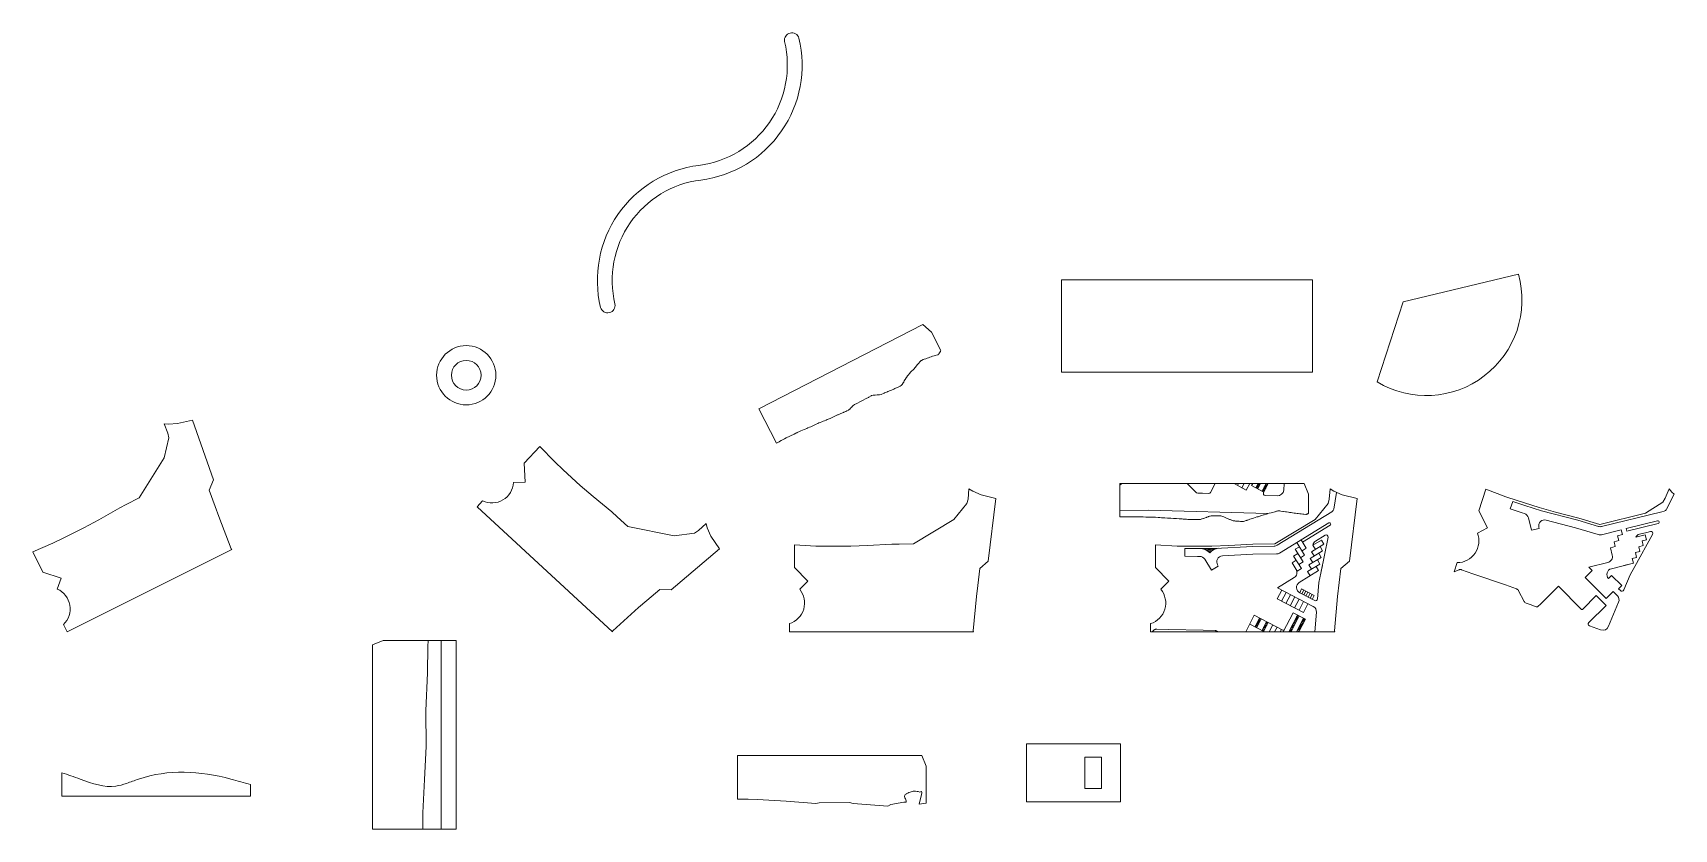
# Model space of a CAD drawing. Header units: millimetres. Extents: x -3797 to 1741, y -1622 to 1066.
import ezdxf

# ---------------------------------------------------------------- set-up
doc = ezdxf.new("R2010")
doc.units = ezdxf.units.MM
doc.header["$MEASUREMENT"] = 0
doc.layers.add('Contexto', color=8, linetype='Continuous', lineweight=9)
doc.layers.add('Parqueo', color=33, linetype='Continuous', lineweight=13)
doc.layers.add('CORTE', color=1, linetype='Continuous', lineweight=5, true_color=0xff0000)
doc.layers.add('MARCADO', color=5, linetype='Continuous', lineweight=5, true_color=0x0000ff)

msp = doc.modelspace()

# ---------------------------------------------------------------- linework, layer by layer
at = {"layer": 'Contexto'}
msp.add_line((553.7, -732.2), (550.2, -749.7), dxfattribs=at)
at = {"layer": 'CORTE', "lineweight": 5}
msp.add_lwpolyline([(-1260.8, 1037.3, -0.446781), (-1550, 619.1, 0.446781), (-1881.6, 139.7, 0.965145), (-1833, 151.3, -0.446781), (-1543.7, 569.5, 0.446781), (-1212.1, 1048.9, 0.933636)], format="xyb", close=True, dxfattribs=at)
for points in [[(-326.1, 233), (521, 233), (521, -79.2), (-326.1, -79.2)], [(-444.4, -1333.6), (-127.5, -1333.6), (-127.5, -1529.7), (-444.4, -1529.7)], [(-248.2, -1378.6), (-191.5, -1378.6), (-191.5, -1484.7), (-248.2, -1484.7)]]:
    msp.add_lwpolyline(points, close=True, dxfattribs=at)
msp.add_lwpolyline([(738.6, -111.6), (826.5, 159), (1215.4, 251.5, -0.678124), (738.6, -111.6, -0.742185)], format="xyb", dxfattribs=at)
at = {"layer": 'CORTE'}
for points in [[(-765, 56.3), (-733, -6.1), (-734.5, -8.2), (-735.1, -8.8), (-736, -10.2), (-736.8, -11.6), (-737.4, -12.6), (-738.7, -14.7), (-738.8, -15), (-739.7, -16.3), (-740.3, -17.3), (-740.4, -17.5), (-741.7, -19.2), (-741.8, -19.3), (-742.4, -19.7), (-742.9, -20), (-743, -20.1), (-744.4, -20.5), (-752.2, -22.5), (-756.2, -23.7), (-761.4, -25.4), (-766, -27), (-770.7, -28.6), (-775.4, -30.2), (-780, -31.8), (-784.5, -33.4), (-789.2, -35.2), (-793, -36.6), (-798.6, -39.2), (-800, -39.8), (-801.2, -41.2), (-803.4, -43.5), (-805, -45.4), (-806.6, -47.2), (-808.6, -49.6), (-809.8, -51), (-810.7, -52.1), (-812.9, -54.7), (-815.5, -57.7), (-816, -58.4), (-816.5, -58.9), (-819.2, -62.1), (-822.3, -65.6), (-822.5, -65.8), (-822.9, -66.1), (-826.1, -69.5), (-828.3, -71.8), (-831.1, -74.4), (-837.2, -80.6), (-837.5, -80.8), (-845.2, -90.2), (-845.7, -90.9), (-846.9, -92.6), (-847.6, -93.5), (-849.6, -96.6), (-851.3, -99.3), (-852.1, -100.6), (-853.8, -103.5), (-854.4, -104.5), (-854.6, -105), (-856.7, -108.5), (-857.8, -110.6), (-858.9, -112.5), (-861.2, -116.2), (-861.3, -116.5), (-861.7, -116.9), (-864.1, -120.4), (-865.7, -122.3), (-867.4, -124.4), (-870.9, -126.1), (-877.3, -129.3), (-881.4, -131.1), (-888.4, -134.2), (-892.1, -135.8), (-900, -139.2), (-902.8, -140.3), (-911.9, -144.1), (-913.6, -144.8), (-923.7, -149), (-924.4, -149.3), (-935, -153.9), (-935, -154), (-940.6, -155.2), (-941.4, -155.3), (-947.3, -155.8), (-948, -155.9), (-954.6, -156.2), (-954.8, -156.2), (-959.3, -156.6), (-961.4, -156.7), (-961.5, -156.7), (-962.3, -156.9), (-967.2, -157.9), (-968.1, -158.3), (-976.4, -163.1), (-977.9, -163.9), (-985.9, -168.3), (-987.6, -169.2), (-995.4, -173.4), (-997.3, -174.4), (-1005.1, -178.5), (-1007, -179.5), (-1014.9, -183.5), (-1016.7, -184.4), (-1024.9, -188.4), (-1026.3, -189.2), (-1029.8, -192), (-1030.3, -192.5), (-1033.6, -195.8), (-1034.3, -196.6), (-1037.3, -199.7), (-1038.4, -200.8), (-1041.1, -203.6), (-1042.4, -204.7), (-1045, -207), (-1051.2, -210), (-1053.7, -211.2), (-1061.1, -214.5), (-1062.4, -215.2), (-1070.7, -218.7), (-1071.3, -219), (-1071.3, -219), (-1080.1, -222.9), (-1081.6, -223.5), (-1088.8, -226.9), (-1091.1, -228), (-1097.9, -231.1), (-1100.4, -232.2), (-1107.2, -235.1), (-1110.2, -236.4), (-1116.6, -239), (-1120.2, -240.5), (-1126, -242.8), (-1130.3, -244.6), (-1135.4, -246.7), (-1140.3, -248.7), (-1144.8, -250.5), (-1148.9, -252.4), (-1154.1, -254.7), (-1158.1, -256.6), (-1163.3, -259), (-1167.4, -260.8), (-1172.6, -263.2), (-1176.6, -265), (-1181.8, -267.3), (-1185.7, -269), (-1191.2, -271.3), (-1194.4, -272.5), (-1200.7, -275.1), (-1206, -277.3), (-1210.2, -279.2), (-1218.3, -283), (-1219.6, -283.6), (-1223.2, -285.3), (-1228.9, -288.1), (-1230.9, -289), (-1238.2, -292.6), (-1243.5, -295), (-1247.6, -297), (-1250.8, -298.6), (-1255.3, -300.8), (-1260.5, -303.6), (-1262.9, -304.8), (-1270, -308.6), (-1270.5, -308.9), (-1272.6, -310), (-1278.1, -312.9), (-1279.5, -313.7), (-1288.2, -318.3), (-1347.7, -202.2), (-794.5, 81.6)], [(-129.2, -455.1), (-129.2, -567.5), (-125.3, -567.6), (-123.5, -567.5), (-116.6, -567.4), (-112.8, -567.4), (-108, -567.2), (-102.2, -567.1), (-99.4, -567), (-91.5, -567), (-90.7, -566.9), (-87.9, -567), (-82.1, -567), (-76, -567.2), (-71.8, -567.3), (-70.3, -567.3), (-61.5, -567.5), (-56.2, -567.6), (-51.1, -567.7), (-42, -567.9), (-40.8, -567.9), (-37.2, -568), (-30.4, -568.2), (-28, -568.2), (-20.1, -568.5), (-14.2, -568.7), (-9.8, -568.9), (-0.8, -569.3), (0.5, -569.4), (5.9, -569.8), (10.8, -570.1), (12.1, -570.2), (21, -570.7), (21.9, -570.8), (31.1, -571.2), (42.7, -572), (51, -572.5), (51.4, -572.5), (54.1, -572.7), (61, -573), (61.9, -573), (70.6, -573.6), (73.2, -573.8), (80.2, -574.3), (84.6, -574.6), (89.8, -575), (95.9, -575.4), (99.4, -575.7), (107.1, -576.1), (109, -576.2), (117.9, -576.6), (118.6, -576.6), (127.1, -576.8), (128.2, -576.8), (128.3, -576.8), (137.8, -576.6), (142.5, -575.8), (142.9, -575.7), (147.6, -574.5), (148, -574.4), (153, -572.8), (153.1, -572.7), (154.1, -572.4), (158.2, -570.9), (158.6, -570.8), (163.3, -569), (164.3, -568.6), (168.4, -567.2), (169.9, -566.6), (173.5, -565.5), (175.3, -565), (178.6, -564.4), (180.1, -564.1), (188, -564.2), (190.9, -564.2), (198.9, -564.1), (201.9, -564.1), (209.7, -563.8), (211.6, -564.2), (214.9, -565), (217.8, -566), (221, -567.3), (224, -568.5), (227.6, -570.1), (230.2, -571.2), (234.2, -573), (236.3, -574), (240.8, -575.9), (242.5, -576.6), (247.1, -578.4), (248.7, -579), (252.9, -580.3), (254.9, -580.8), (258, -581.3), (261.2, -581.8), (265.5, -582), (272.8, -582.2), (277.1, -582.5), (284.5, -582.5), (287.9, -582.5), (291.2, -581.7), (293.8, -581), (296.7, -580.1), (299, -579.2), (300.3, -578.6), (304, -577.3), (308.6, -575.4), (309.3, -575.2), (317.6, -572.5), (321.3, -571.4), (327.1, -569.6), (333.2, -567.8), (336.6, -566.7), (345.2, -564.1), (346, -563.8), (349.3, -562.8), (355.4, -560.9), (357.1, -560.4), (364.9, -558), (369, -556.8), (374.7, -555.1), (381, -553.4), (385.1, -552.3), (392.9, -550.4), (394.3, -549.9), (396.5, -549.2), (399.3, -548.3), (401.1, -547.7), (404, -546.6), (410.3, -547.4), (413.2, -547.7), (420.1, -548.7), (423.1, -549.1), (429.7, -550.2), (433.2, -550.7), (439.4, -551.6), (443.3, -552.2), (449, -553.1), (453.3, -553.7), (458.7, -554.5), (463.1, -555.1), (468.4, -555.8), (472.6, -556.4), (478.2, -557), (481.8, -557.5), (488.1, -558.1), (491, -558.6), (497.9, -559.3), (499, -559.1), (499.5, -559.1), (500.4, -558.8), (501.4, -558.5), (502.2, -558.1), (503.4, -557.5), (504.5, -556.9), (505.6, -556.3), (507.2, -555.4), (507.2, -491.1), (492.5, -455.1)], [(-2651.5, -1621.6), (-2651.5, -999.8), (-2615.5, -985.1), (-2369, -985.1), (-2369, -1621.6)]]:
    msp.add_lwpolyline(points, close=True, dxfattribs=at)
for points in [[(-3681.6, -955.1), (-3693.8, -930.6, 0.531701), (-3714.4, -811.1), (-3702, -774.2), (-3762.8, -753.8), (-3797.1, -685.1), (-3730.1, -656.5), (-3694.7, -639.4), (-3625.3, -603.9), (-3574.9, -577.1), (-3504, -536.7), (-3482.2, -525.5), (-3438.4, -503), (-3354, -367.8), (-3338.5, -301), (-3341.7, -285.1), (-3354.4, -253), (-3339.5, -254.8), (-3308.6, -252.6), (-3258.8, -241.3), (-3187.5, -442.4), (-3201.9, -477.2), (-3182.3, -532.2), (-3170, -566.6), (-3127.9, -675.3), (-3125.1, -677.7)], [(-2298.3, -533.5), (-2279.7, -513.3, 0.531701), (-2175.3, -451.7), (-2136.4, -450.1), (-2139, -386), (-2086.9, -329.6), (-2036.4, -382.1), (-2007.9, -409.1), (-1950, -461.3), (-1907, -498.9), (-1844, -550.9), (-1825.8, -567.2), (-1789.3, -600.2), (-1632.9, -631.1), (-1564.9, -621.9), (-1551.2, -613.2), (-1525.7, -589.9), (-1522.1, -604.5), (-1509.1, -632.6), (-1480.8, -675.2), (-1643.5, -813.3), (-1681.2, -812.1), (-1725.6, -850), (-1753.3, -873.7), (-1840, -951.6), (-1841.3, -955.1)], [(-1244.6, -955.1), (-1244.6, -927.7, 0.531701), (-1209.7, -811.6), (-1182.2, -784.1), (-1227.5, -738.7), (-1227.5, -662), (-1154.8, -666.3), (-1115.5, -666.7), (-1037.6, -665.9), (-980.5, -664.4), (-899, -659.9), (-874.5, -659.6), (-825.3, -658.9), (-689.4, -575.7), (-645.7, -522.8), (-641.5, -507.1), (-638.6, -472.7), (-626, -480.9), (-597.4, -492.8), (-547.7, -504.9), (-573.6, -716.7), (-602.1, -741.4), (-609.1, -799.3), (-613.4, -835.6), (-624.3, -951.7), (-622.8, -955.1)], [(-26.1, -955.1), (595.6, -955.1), (594.2, -951.7), (605.1, -835.6), (616.4, -741.4), (644.8, -716.7), (670.8, -504.9), (621.1, -492.8), (592.5, -480.9), (579.9, -472.7), (577, -507.1), (572.8, -522.8), (529.1, -575.7), (393.2, -658.9), (319.5, -659.9), (238, -664.4), (180.9, -665.9), (103, -666.7), (63.6, -666.3), (-9, -662), (-9, -738.7), (36.3, -784.1), (8.8, -811.6, -0.531701), (-26.1, -927.7)], [(1684.4, -581.1), (1578.4, -607.1), (1580.5, -615.8), (1686.5, -589.8, 1.101378)], [(1636.2, -664.4), (1621.2, -668.1), (1625.1, -684.3), (1610.1, -688), (1614.1, -704.2), (1599, -707.9), (1603, -724.1), (1528.8, -742.3, 0.58292), (1519.4, -775.8), (1529.8, -765.4), (1563.6, -799.5), (1553.2, -809.8), (1559.6, -816.3, 0.535512), (1570.5, -814.2), (1592, -762.6), (1607.6, -734.4), (1667.8, -626.5, 0.655178), (1660.4, -616.8), (1648.3, -619.7), (1623.5, -625.8, 0.213422), (1611, -636.3), (1643.3, -628.4), (1647.3, -644.6), (1632.2, -648.2)]]:
    msp.add_lwpolyline(points, format="xyb", close=True, dxfattribs=at)
for points in [[(1724, -472.7), (1710.8, -504.6), (1702, -518.2), (1644.3, -555.3), (1489.5, -593.3), (1419, -571.8), (1340, -551.3), (1285.1, -535.4), (1210.6, -512.5), (1173.3, -500.1), (1105.4, -473.9), (1082, -547), (1111.4, -604), (1076.8, -621.9, -0.531701), (1008.3, -721.8), (998.3, -753.2)], [(1740.7, -490.5), (1715, -541.8, -0.208329), (1706.5, -548.2), (1699.3, -550), (1495.9, -599.9, -0.135208), (1485.3, -599.6), (1416, -578.4), (1293.1, -546.5), (1236.5, -528.7), (1196.1, -515.2), (1187.7, -540.5), (1228.4, -554.1), (1235.6, -556.3, -0.261677), (1249, -570.6), (1259.4, -612.8), (1285.3, -606.5), (1284.2, -602.2, -0.567646), (1308.6, -578.1), (1408.2, -603.9), (1484.6, -627.3, 0.135132), (1495.2, -627.6), (1562.2, -611.1), (1566.1, -627.3), (1550, -631.3), (1553.9, -647.4), (1537.8, -651.4), (1541.7, -667.6), (1525.6, -671.6), (1531.8, -696.9, -0.414214), (1517.1, -721.1), (1452.7, -736.9), (1464.4, -748.7), (1440.7, -772.1), (1511.1, -843.1), (1534.8, -819.7), (1548.2, -833.2), (1549, -834, -0.302497), (1553.2, -855.8), (1519.6, -936.7, -0.406275), (1492.6, -948.9), (1454.9, -935.2, -0.550083), (1452.5, -924.2), (1510.8, -866.4), (1477.9, -833.3), (1432, -878.8, -0.414214), (1427.3, -878.8), (1350.6, -801.4), (1289.3, -862.2), (1282.4, -869.1, -0.288511), (1275.4, -870.6), (1255, -863.3), (1240.9, -858.4, -0.190038), (1234.2, -852.5), (1215.8, -816.6), (1215.4, -815.9), (1215, -815.3), (1214.6, -814.7), (1214.1, -814.1), (1213.6, -813.5), (1213, -813), (1212.4, -812.5), (1211.8, -812.1), (1211.1, -811.7), (1210.5, -811.3), (1209.8, -811), (1209.1, -810.7), (1171.2, -797.3), (1061.8, -759.2), (1022.9, -745.7), (1022.2, -745.5), (1021.4, -745.3), (1020.7, -745.1), (1019.9, -745.1), (1019.1, -745), (1018.4, -745), (1017.6, -745.1), (1016.8, -745.2), (1016.1, -745.3), (1015.3, -745.6), (1014.6, -745.8), (1013.9, -746.1), (998.3, -753.2)]]:
    msp.add_lwpolyline(points, format="xyb", dxfattribs=at)
for points in [[(1740.7, -490.5), (1733.4, -484.4), (1724, -472.7)], [(-782.9, -1408.3), (-797.6, -1372.4), (-1419.4, -1372.4), (-1419.4, -1520), (-1383.4, -1520.2), (-1352, -1521.3), (-1255.8, -1527.1), (-1154.7, -1535), (-1144.5, -1532.9), (-1041.3, -1531.3), (-1029.3, -1535), (-912.8, -1544), (-902.4, -1538.4), (-857.9, -1530.3), (-850.8, -1530), (-850.8, -1529), (-850.3, -1525.5), (-853.1, -1519.3), (-854.7, -1515.9), (-856, -1511.6), (-855.4, -1507.2), (-853.3, -1505), (-850.8, -1502.8), (-850, -1502.3), (-847.9, -1501.3), (-845.9, -1500.2), (-844.4, -1499.5), (-841.5, -1498.1), (-837.1, -1496.4), (-826.6, -1493.4), (-821.5, -1493.6), (-819.2, -1493.7), (-813.7, -1494.3), (-810.4, -1494.9), (-804.3, -1496.2), (-802.5, -1495.6), (-801.6, -1495.1), (-799.5, -1494.1), (-798.9, -1494.9), (-798, -1496.5), (-797.7, -1499.4), (-798.4, -1504.4), (-807, -1536.6), (-782.9, -1533.6), (-782.9, -1408.3)]]:
    msp.add_lwpolyline(points, dxfattribs=at)
for radius in [100, 50]:
    msp.add_circle((-2334.7, -89.4), radius, dxfattribs=at)
msp.add_open_spline([(-3062.6, -1470.9), (-3062.6, -1484), (-3062.6, -1497.1), (-3062.6, -1510.2), (-3274.8, -1510.2), (-3486.9, -1510.2), (-3699.1, -1510.2), (-3699.1, -1484.1), (-3699.1, -1458), (-3699.1, -1431.9), (-3678.8, -1437), (-3612.4, -1462.6), (-3544.1, -1485.6), (-3493, -1471), (-3480.7, -1466.9), (-3467.4, -1462.4), (-3354.3, -1417.8), (-3211.5, -1425.4), (-3084.4, -1465.4), (-3062.6, -1470.9)], degree=3, knots=[0, 0, 0, 0, 1, 1, 1, 2, 2, 2, 3, 3, 3, 8.664412, 20.892567, 24.738652, 24.738652, 24.738652, 28.916561, 60.010683, 66.550958, 66.550958, 66.550958, 66.550958], dxfattribs=at)
at = {"layer": 'MARCADO'}
for p, q in [((-123.2, -455.1), (-129.2, -460.6)), ((297.2, -476.7), (255.8, -455.1)), ((270.9, -455.1), (267.7, -461.3)), ((329.8, -469.7), (337.4, -455.1)), ((350.5, -480.5), (363.7, -455.1)), ((358.9, -955.1), (308.8, -929)), ((386.2, -931.8), (374, -955.1)), ((440.5, -955.1), (469.9, -898.8)), ((466.8, -955.1), (490.6, -909.6)), ((496.5, -912.6), (496.5, -912.6)), ((-13.4, -949.1), (-20.1, -955.1))]:
    msp.add_line(p, q, dxfattribs=at)
at = {"layer": 'MARCADO', "transparency": 33554687}
for p, q in [((330.9, -470.3), (339.6, -465.4)), ((331.6, -466.2), (342.3, -460.2)), ((334.3, -461.1), (344.9, -455.1)), ((334.3, -472), (336.9, -470.6)), ((337, -455.9), (338.4, -455.1)), ((351.6, -481), (360.3, -476.2)), ((352.3, -477), (362.9, -471)), ((355, -471.9), (365.6, -465.9)), ((355, -482.8), (357.6, -481.3)), ((357.7, -466.7), (368.3, -460.7)), ((360.4, -461.5), (371, -455.5)), ((363.1, -456.4), (365.3, -455.1)), ((142.4, -674.3), (142.5, -674.2)), ((147.8, -674.9), (149, -674.2)), ((152.5, -675.9), (155.5, -674.2)), ((156.6, -677.2), (162, -674.2)), ((160.2, -678.8), (168.5, -674.2)), ((163.6, -680.5), (175, -674.1)), ((166.6, -682.5), (181.5, -674.1)), ((169.4, -684.6), (188, -674.1)), ((172, -686.8), (183.2, -680.4)), ((189.5, -676.9), (194.7, -673.9)), ((201.8, -673.6), (201.9, -673.5)), ((327.7, -938.8), (336.2, -934)), ((328.2, -934.9), (338.9, -928.9)), ((330.9, -929.7), (341.6, -923.7)), ((331, -940.6), (333.5, -939.2)), ((333.6, -924.5), (344.3, -918.5)), ((336.3, -919.4), (346.9, -913.4)), ((339, -914.2), (345.5, -910.5)), ((341.7, -909.1), (342.2, -908.8)), ((352.7, -945.6), (363.3, -939.6)), ((355.4, -940.4), (366, -934.4)), ((358.1, -935.3), (368.7, -929.3)), ((360.8, -930.1), (371.4, -924.1)), ((363.5, -925), (368.1, -922.3)), ((445.5, -945.6), (456.1, -939.6)), ((448.2, -940.4), (458.8, -934.4)), ((450.9, -935.3), (461.5, -929.3)), ((453.6, -930.1), (464.2, -924.1)), ((456.3, -925), (466.9, -919)), ((458.9, -919.8), (469.6, -913.8)), ((461.6, -914.7), (472.3, -908.7)), ((464.3, -909.5), (475, -903.5)), ((467, -904.3), (473.6, -900.7)), ((469.7, -899.2), (470.2, -898.9)), ((471.6, -946.1), (482.2, -940.1)), ((474.2, -940.9), (484.9, -934.9)), ((476.9, -935.8), (487.6, -929.8)), ((479.6, -930.6), (490.3, -924.6)), ((482.3, -925.4), (493, -919.4)), ((485, -920.3), (495.7, -914.3)), ((487.7, -915.1), (494.2, -911.4)), ((490.4, -910), (490.9, -909.7)), ((350.3, -950.6), (360.6, -944.8)), ((353.6, -952.4), (358, -949.9)), ((441.5, -955.1), (450.8, -949.9)), ((442.8, -950.8), (453.4, -944.8)), ((448, -955.1), (448.1, -955.1)), ((468.4, -955.1), (476.8, -950.4)), ((468.9, -951.2), (479.5, -945.2))]:
    msp.add_line(p, q, dxfattribs=at)
at = {"layer": 'MARCADO'}
for points in [[(601.3, -484.6), (592.3, -541.2, -0.208329), (586.2, -550), (401.4, -663.3, -0.135208), (391.2, -666.2), (318.7, -667.1), (191.8, -674.1), (132.5, -674.3), (90, -673.8), (89.6, -700.4), (132.6, -700.9), (140.1, -700.9, -0.261677), (157.2, -710.4), (179.9, -747.5), (202.6, -733.6), (200.4, -729.8, -0.567646), (216.3, -699.4), (319, -693.7), (398.9, -692.7, 0.135132), (409.1, -689.8), (575.1, -588)], [(192, -455.1), (176.6, -484.6, -0.288511), (170.5, -488.2), (148.8, -487.5), (133.9, -487, -0.190038), (125.7, -483.4), (97.5, -455.1)], [(425, -455.1), (423.2, -476.9, -0.406275), (401.2, -496.7), (361.1, -495.1, -0.550083), (355.5, -485.3), (371.2, -455.1)], [(486.7, -652.7), (579.8, -595.6, 1.101378), (575.1, -588)], [(522, -662.9, -0.213422), (530.7, -649.1), (563.1, -629.3, -0.655178), (573.1, -636.3), (548.6, -757.4), (542.3, -789), (537.6, -844.7, -0.535512), (527.8, -850.1)], [(203.7, -673.4, 0.218382), (174.2, -689, 0.208007), (140, -674.2), (191.8, -674.1)], [(465, -744.8, -0.414214), (458.4, -772.3), (401.9, -806.9), (523.1, -870.1)], [(477.2, -823.6, -0.58292), (476, -788.8), (541.1, -748.9)], [(523.1, -870.1, -0.302497), (533.7, -889.5), (528.2, -955.1)], [(425.3, -948.4, -0.414214), (420.8, -949.8), (324.2, -899.4)]]:
    msp.add_lwpolyline(points, format="xyb", dxfattribs=at)
for points in [[(289.7, -455.1), (282.5, -469)], [(308.5, -455.1), (297.2, -476.7)], [(356.4, -483.5), (315.1, -462), (318.6, -455.1)], [(344.9, -455.1), (335.7, -472.8)], [(-129.2, -546), (-34.5, -544.9), (369.8, -556.5)], [(479.8, -705.1), (494, -696.4), (467.9, -653.8)], [(485.3, -682.2), (499.5, -673.5), (482.1, -645.1)], [(526.2, -699.4), (517.5, -685.2), (559.1, -659.7)], [(530.7, -677.1), (522, -662.9), (550.4, -645.5), (559.1, -659.7)], [(465.6, -713.8), (451.4, -722.5), (468.8, -750.9), (483, -742.2), (456.9, -699.6)], [(471.1, -690.9), (456.9, -699.6)], [(476.6, -668), (462.4, -676.7)], [(474.3, -728), (488.5, -719.3), (462.4, -676.7)], [(517.2, -744.1), (508.5, -729.8), (550.1, -704.3)], [(521.7, -721.7), (513, -707.5), (554.6, -682)], [(536.9, -712.4), (545.6, -726.6)], [(541.4, -690.1), (550.1, -704.3)], [(545.9, -667.8), (554.6, -682)], [(512.7, -766.4), (504, -752.1), (545.6, -726.6)], [(532.4, -734.7), (541.1, -748.9)], [(401.1, -844.1), (416.5, -814.6)], [(431.3, -822.3), (415.9, -851.8)], [(446.1, -830), (430.7, -859.5)], [(527.8, -850.1), (477.2, -823.6), (483.9, -810.6)], [(526.5, -832.8), (483.9, -810.6)], [(491, -814.3), (484.3, -827.3)], [(498.1, -818), (491.3, -831)], [(505.2, -821.7), (498.4, -834.7)], [(512.3, -825.4), (505.5, -838.4)], [(519.4, -829.1), (512.6, -842.1)], [(401.1, -844.1), (489.8, -890.3)], [(460.9, -837.7), (445.5, -867.2)], [(475.6, -845.4), (460.2, -874.9)], [(490.4, -853.1), (475, -882.6)], [(505.2, -860.8), (489.8, -890.3)], [(526.5, -832.8), (519.7, -845.8)], [(324.2, -899.4), (295.1, -955.1)], [(341.9, -908.7), (326.5, -938.2)], [(347.8, -911.7), (332.4, -941.3)], [(365.5, -921), (350.1, -950.5)], [(356, -953.6), (371.4, -924.1)], [(401, -939.5), (392.8, -955.1)], [(421.7, -955.1), (455.2, -891.1)], [(475.8, -901.8), (448, -955.1)], [(474.4, -955.1), (496.5, -912.6), (455.2, -891.1)], [(-2480.8, -1621.6), (-2480.9, -1566.1), (-2475.8, -1454.3), (-2470.2, -1342.6), (-2471, -1222.3), (-2466, -1094.2), (-2463.9, -1005), (-2462.7, -985.1)], [(-2418.9, -985.1), (-2418.9, -1621.6)], [(200.6, -955.1), (200.4, -954.8), (199.8, -954.3), (199.2, -953.8), (198.6, -953.4), (198, -953), (197.3, -952.6), (196.6, -952.3), (195.9, -952), (195.2, -951.8), (194.4, -951.6), (193.7, -951.4), (192.9, -951.3), (192.2, -951.3), (152, -950), (36.3, -947), (-5, -946), (-5.7, -946), (-6.5, -946), (-7.3, -946.1), (-8, -946.3), (-8.8, -946.5), (-9.5, -946.7), (-10.2, -947), (-10.9, -947.3), (-11.6, -947.7), (-12.2, -948.1), (-12.8, -948.6), (-13.4, -949.1)], [(415.8, -947.2), (411.6, -955.1)]]:
    msp.add_lwpolyline(points, dxfattribs=at)
at = {"layer": 'Parqueo'}
msp.add_line((1603, -724.1), (1570.6, -732), dxfattribs=at)

doc.saveas('drawing.dxf')
